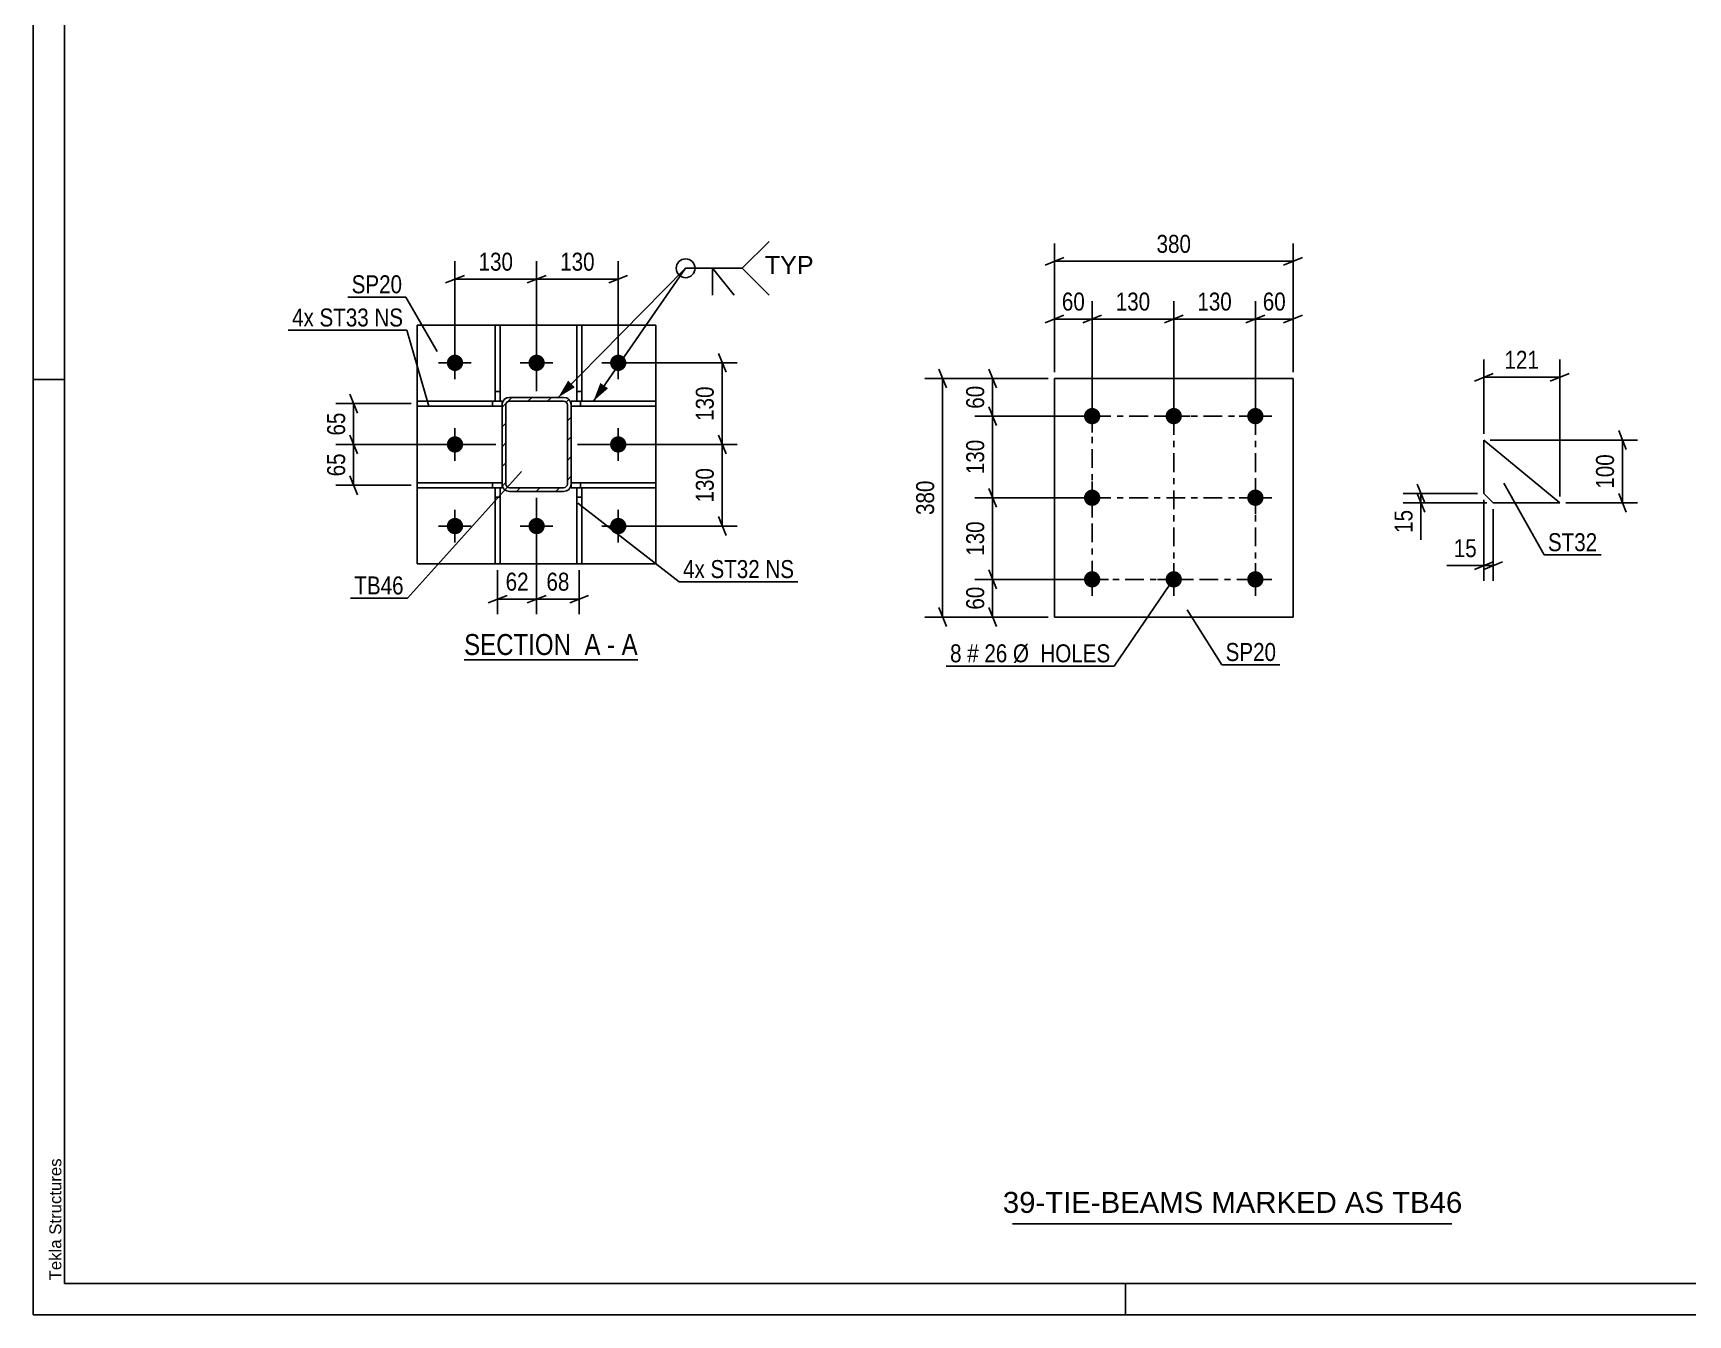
# Model space of a CAD drawing. Header units: millimetres. Extents: x 0 to 594, y 0 to 420.
# Drawn here: x 0 to 263.6, y 0 to 204.2 of the extents above; entities that cross this region are included whole.
import ezdxf

# ---------------------------------------------------------------- set-up
doc = ezdxf.new("R2010")
doc.units = ezdxf.units.MM
doc.linetypes.add('DXK_LINE_DOT2', pattern=[3.9198, 1.9599, -1.9599])
doc.linetypes.add('DXK_LINE_DOT3', pattern=[5.9187, 2.979, -0.9799, 0.9799, -0.9799])
doc.styles.add('Arial', font='ARIAL.TTF', dxfattribs={"height": 0.2})
doc.styles.add('Arial Narrow', font='ARIALN.TTF', dxfattribs={"height": 0.2})

# ---------------------------------------------------------------- blocks, each defined once
blk = doc.blocks.new('Unknown-580441245-1163')
at = {"color": 5, "linetype": 'Continuous'}
for p, q in [((0, 420), (0, 0)), ((5, 415), (5, 5)), ((5, 149), (0, 149)), ((5, 5), (589, 5)), ((174, 0), (174, 5)), ((0, 0), (594, 0))]:
    blk.add_line(p, q, dxfattribs=at)
at = {"color": 174, "linetype": 'Continuous', "style": 'Arial'}
blk.add_text('Tekla Structures', height=1.9102, rotation=90, dxfattribs=at).set_placement((4.5, 5.5))
blk = doc.blocks.new('Unknown-580441245-13 - 2139')
at = {"color": 6, "linetype": 'Continuous'}
blk.add_line((68.66, 104.36), (96.3, 104.36), dxfattribs=at)
at = {"color": 0, "linetype": 'Continuous'}
blk.add_wipeout([(86.77, 105.11), (86.77, 108.61), (68.66, 108.61), (68.66, 105.11)], dxfattribs=at)
at = {"color": 7, "linetype": 'Continuous', "style": 'Arial Narrow'}
blk.add_text('SECTION ', height=3.34, dxfattribs=at).set_placement((68.66, 105.11))
at = {"color": 0, "linetype": 'Continuous'}
blk.add_wipeout([(90.37, 105.11), (90.37, 108.61), (87.82, 108.61), (87.82, 105.11)], dxfattribs=at)
blk.add_wipeout([(92.7, 105.11), (92.7, 108.61), (91.42, 108.61), (91.42, 105.11)], dxfattribs=at)
at = {"color": 7, "linetype": 'Continuous', "style": 'Arial Narrow'}
blk.add_text('A', height=3.34, dxfattribs=at).set_placement((87.82, 105.11))
at = {"color": 0, "linetype": 'Continuous'}
blk.add_wipeout([(96.3, 105.11), (96.3, 108.61), (93.75, 108.61), (93.75, 105.11)], dxfattribs=at)
at = {"color": 7, "linetype": 'Continuous', "style": 'Arial Narrow'}
for s, p in [('A', (93.75, 105.11)), ('-', (91.42, 105.11))]:
    blk.add_text(s, height=3.34, dxfattribs=at).set_placement(p)
blk = doc.blocks.new('Part-580441245-2169 - 2139')
at = {"color": 2, "linetype": 'Continuous'}
for p, q in [((74.7, 132.55), (61.2, 132.55)), ((61.2, 132.55), (61.2, 131.75)), ((74.7, 131.75), (74.7, 132.35)), ((61.2, 131.75), (73.59, 131.75)), ((74.7, 131.75), (74.39, 131.75))]:
    blk.add_line(p, q, dxfattribs=at)
at = {"color": 7, "linetype": 'DXK_LINE_DOT2'}
for p, q in [((73.2, 131.75), (73.2, 132.55)), ((74.7, 132.35), (74.7, 132.55)), ((74.39, 131.75), (73.59, 131.75))]:
    blk.add_line(p, q, dxfattribs=at)
blk = doc.blocks.new('Part-580441245-2145 - 2139')
at = {"color": 2, "linetype": 'Continuous'}
for p, q in [((99.2, 157.65), (61.2, 157.65)), ((61.2, 157.65), (61.2, 119.65)), ((99.2, 157.65), (99.2, 119.65)), ((99.2, 119.65), (61.2, 119.65))]:
    blk.add_line(p, q, dxfattribs=at)
blk = doc.blocks.new('Part-580441245-2174 - 2139')
at = {"color": 2, "linetype": 'Continuous'}
for p, q in [((85.7, 144.95), (85.7, 145.55)), ((85.7, 145.55), (99.2, 145.55)), ((99.2, 144.75), (99.2, 145.55)), ((85.7, 144.75), (99.2, 144.75))]:
    blk.add_line(p, q, dxfattribs=at)
at = {"color": 7, "linetype": 'DXK_LINE_DOT2'}
for p, q in [((87.2, 144.75), (87.2, 145.55)), ((85.7, 144.95), (85.7, 144.75))]:
    blk.add_line(p, q, dxfattribs=at)
blk = doc.blocks.new('Part-580441245-2150 - 2139')
at = {"linetype": 'Continuous'}
h = blk.add_hatch(dxfattribs=at)
h.set_pattern_fill('', scale=0.7, style=0, pattern_type=0)
h.set_pattern_definition([(45, (85.3508, 145.7994), (-1.57154, 1.57154), [])])
h.paths.add_polyline_path([(85.61, 145.41), (85.35, 145.8), (84.96, 146.06), (84.5, 146.15), (75.9, 146.15), (75.44, 146.06), (75.05, 145.8), (74.79, 145.41), (74.7, 144.95), (74.7, 132.35), (74.79, 131.89), (75.05, 131.5), (75.44, 131.24), (75.9, 131.15), (84.5, 131.15), (84.96, 131.24), (85.35, 131.5), (85.61, 131.89), (85.7, 132.35), (85.7, 144.95)])
h.paths.add_polyline_path([(85.1, 132.35), (85.06, 132.12), (84.93, 131.93), (84.73, 131.8), (84.5, 131.75), (75.9, 131.75), (75.67, 131.8), (75.48, 131.93), (75.35, 132.12), (75.3, 132.35), (75.3, 144.95), (75.35, 145.18), (75.48, 145.38), (75.67, 145.51), (75.9, 145.55), (84.5, 145.55), (84.73, 145.51), (84.93, 145.38), (85.06, 145.18), (85.1, 144.95)])
at = {"color": 7, "linetype": 'DXK_LINE_DOT2'}
for p, q in [((74.7, 144.95), (74.79, 145.41)), ((75.35, 145.18), (75.3, 144.95)), ((75.48, 145.38), (75.35, 145.18)), ((75.44, 146.06), (75.9, 146.15)), ((75.67, 145.51), (75.48, 145.38)), ((75.9, 145.55), (75.67, 145.51)), ((75.9, 146.15), (84.5, 146.15)), ((75.9, 145.55), (84.5, 145.55)), ((84.5, 146.15), (84.96, 146.06)), ((84.73, 145.51), (84.5, 145.55)), ((84.93, 145.38), (84.73, 145.51)), ((85.06, 145.18), (84.93, 145.38)), ((85.1, 144.95), (85.06, 145.18)), ((85.61, 145.41), (85.7, 144.95)), ((74.7, 144.95), (74.7, 132.35)), ((75.3, 132.35), (75.3, 144.95)), ((85.1, 132.35), (85.1, 144.95)), ((85.7, 144.95), (85.7, 132.35)), ((74.79, 131.89), (74.7, 132.35)), ((75.3, 132.35), (75.35, 132.12)), ((75.35, 132.12), (75.48, 131.93)), ((75.48, 131.93), (75.67, 131.8)), ((75.67, 131.8), (75.9, 131.75)), ((84.5, 131.75), (84.73, 131.8)), ((84.73, 131.8), (84.93, 131.93)), ((84.93, 131.93), (85.06, 132.12)), ((85.06, 132.12), (85.1, 132.35)), ((85.7, 132.35), (85.61, 131.89)), ((75.9, 131.15), (75.44, 131.24)), ((75.9, 131.75), (84.5, 131.75)), ((75.9, 131.15), (84.5, 131.15)), ((84.96, 131.24), (84.5, 131.15))]:
    blk.add_line(p, q, dxfattribs=at)
at = {"color": 2, "linetype": 'Continuous'}
for p, q in [((74.79, 145.41), (74.7, 144.95)), ((75.3, 144.95), (75.35, 145.18)), ((75.35, 145.18), (75.48, 145.38)), ((75.9, 146.15), (75.44, 146.06)), ((75.48, 145.38), (75.67, 145.51)), ((75.67, 145.51), (75.9, 145.55)), ((75.9, 146.15), (84.5, 146.15)), ((75.9, 145.55), (84.5, 145.55)), ((84.96, 146.06), (84.5, 146.15)), ((84.5, 145.55), (84.73, 145.51)), ((84.73, 145.51), (84.93, 145.38)), ((84.93, 145.38), (85.06, 145.18)), ((85.06, 145.18), (85.1, 144.95)), ((85.7, 144.95), (85.61, 145.41)), ((74.7, 132.35), (74.7, 144.95)), ((75.3, 132.35), (75.3, 144.95)), ((85.1, 132.35), (85.1, 144.95)), ((85.7, 132.35), (85.7, 144.95)), ((74.7, 132.35), (74.79, 131.89)), ((75.35, 132.12), (75.3, 132.35)), ((75.48, 131.93), (75.35, 132.12)), ((75.67, 131.8), (75.48, 131.93)), ((75.9, 131.75), (75.67, 131.8)), ((84.73, 131.8), (84.5, 131.75)), ((84.93, 131.93), (84.73, 131.8)), ((85.06, 132.12), (84.93, 131.93)), ((85.1, 132.35), (85.06, 132.12)), ((85.61, 131.89), (85.7, 132.35)), ((75.44, 131.24), (75.9, 131.15)), ((75.9, 131.75), (84.5, 131.75)), ((75.9, 131.15), (84.5, 131.15)), ((84.5, 131.15), (84.96, 131.24))]:
    blk.add_line(p, q, dxfattribs=at)
at = {"color": 7, "linetype": 'DXK_LINE_DOT2'}
for centre, start, end in [((75.9, 144.95), 112.5, 157.5), ((84.5, 144.95), 22.5, 67.5), ((75.9, 132.35), 202.5, 247.5), ((84.5, 132.35), 292.5, 337.5)]:
    blk.add_arc(centre, 1.2, start, end, dxfattribs=at)
at = {"color": 2, "linetype": 'Continuous'}
for centre, start, end in [((75.9, 144.95), 112.5, 157.5), ((84.5, 144.95), 22.5, 67.5), ((75.9, 132.35), 202.5, 247.5), ((84.5, 132.35), 292.5, 337.5)]:
    blk.add_arc(centre, 1.2, start, end, dxfattribs=at)
blk = doc.blocks.new('Part-580441245-2159 - 2139')
at = {"color": 2, "linetype": 'Continuous'}
for p, q in [((86.59, 145.56), (86.59, 157.65)), ((86.59, 157.65), (87.39, 157.65)), ((87.39, 157.65), (87.39, 145.56)), ((87.39, 145.56), (86.59, 145.56))]:
    blk.add_line(p, q, dxfattribs=at)
at = {"color": 7, "linetype": 'DXK_LINE_DOT2'}
blk.add_line((86.59, 147.06), (87.39, 147.06), dxfattribs=at)
blk = doc.blocks.new('Part-580441245-2164 - 2139')
at = {"color": 2, "linetype": 'Continuous'}
for p, q in [((85.7, 132.55), (99.2, 132.55)), ((85.7, 131.75), (85.7, 132.35)), ((99.2, 131.75), (99.2, 132.55)), ((86.59, 131.75), (85.7, 131.75)), ((99.2, 131.75), (87.39, 131.75))]:
    blk.add_line(p, q, dxfattribs=at)
at = {"color": 7, "linetype": 'DXK_LINE_DOT2'}
for p, q in [((85.7, 132.35), (85.7, 132.55)), ((87.2, 131.75), (87.2, 132.55)), ((87.39, 131.75), (86.59, 131.75))]:
    blk.add_line(p, q, dxfattribs=at)
blk = doc.blocks.new('Part-580441245-2179 - 2139')
at = {"color": 2, "linetype": 'Continuous'}
for p, q in [((74.7, 145.55), (61.2, 145.55)), ((61.2, 145.55), (61.2, 144.75)), ((74.7, 145.55), (74.7, 144.95)), ((61.2, 144.75), (74.7, 144.75))]:
    blk.add_line(p, q, dxfattribs=at)
at = {"color": 7, "linetype": 'DXK_LINE_DOT2'}
for p, q in [((73.2, 144.75), (73.2, 145.55)), ((74.7, 144.75), (74.7, 144.95))]:
    blk.add_line(p, q, dxfattribs=at)
blk = doc.blocks.new('Part-580441245-2185 - 2139')
at = {"color": 2, "linetype": 'Continuous'}
for p, q in [((86.59, 119.65), (86.59, 131.76)), ((86.59, 131.76), (87.39, 131.76)), ((87.39, 131.76), (87.39, 119.65)), ((87.39, 119.65), (86.59, 119.65))]:
    blk.add_line(p, q, dxfattribs=at)
at = {"color": 7, "linetype": 'DXK_LINE_DOT2'}
blk.add_line((86.59, 130.26), (87.39, 130.26), dxfattribs=at)
blk = doc.blocks.new('Part-580441245-2193 - 2139')
at = {"color": 2, "linetype": 'Continuous'}
for p, q in [((73.59, 119.65), (73.59, 131.76)), ((73.59, 131.76), (74.39, 131.76)), ((74.39, 131.76), (74.39, 119.65)), ((74.39, 119.65), (73.59, 119.65))]:
    blk.add_line(p, q, dxfattribs=at)
at = {"color": 7, "linetype": 'DXK_LINE_DOT2'}
blk.add_line((73.59, 130.26), (74.39, 130.26), dxfattribs=at)
blk = doc.blocks.new('Bolt-580441245-2196 - 2139')
at = {"linetype": 'Continuous'}
for points in [[(65.9, 151.65, -1), (68.5, 151.65, -1)], [(78.9, 151.65, -1), (81.5, 151.65, -1)], [(91.9, 151.65, -1), (94.5, 151.65, -1)], [(65.9, 138.65, -1), (68.5, 138.65, -1)], [(91.9, 138.65, -1), (94.5, 138.65, -1)], [(65.9, 125.65, -1), (68.5, 125.65, -1)], [(78.9, 125.65, -1), (81.5, 125.65, -1)], [(91.9, 125.65, -1), (94.5, 125.65, -1)]]:
    blk.add_hatch(color=1, dxfattribs=at).paths.add_polyline_path(points)
at = {"color": 1, "linetype": 'Continuous'}
for p, q in [((67.2, 149.05), (67.2, 154.25)), ((80.2, 149.05), (80.2, 154.25)), ((93.2, 149.05), (93.2, 154.25)), ((64.6, 151.65), (69.8, 151.65)), ((77.6, 151.65), (82.8, 151.65)), ((90.6, 151.65), (95.8, 151.65)), ((67.2, 136.05), (67.2, 141.25)), ((93.2, 136.05), (93.2, 141.25)), ((64.6, 138.65), (69.8, 138.65)), ((90.6, 138.65), (95.8, 138.65)), ((67.2, 123.05), (67.2, 128.25)), ((80.2, 123.05), (80.2, 128.25)), ((93.2, 123.05), (93.2, 128.25)), ((64.6, 125.65), (69.8, 125.65)), ((77.6, 125.65), (82.8, 125.65)), ((90.6, 125.65), (95.8, 125.65))]:
    blk.add_line(p, q, dxfattribs=at)
blk = doc.blocks.new('Part-580441245-2201 - 2139')
at = {"color": 2, "linetype": 'Continuous'}
for p, q in [((73.59, 145.56), (73.59, 157.65)), ((73.59, 157.65), (74.39, 157.65)), ((74.39, 157.65), (74.39, 145.56)), ((73.59, 145.56), (74.39, 145.56))]:
    blk.add_line(p, q, dxfattribs=at)
at = {"color": 7, "linetype": 'DXK_LINE_DOT2'}
blk.add_line((73.59, 147.06), (74.39, 147.06), dxfattribs=at)
blk = doc.blocks.new('Part-580441245-1473 - 1457')
at = {"color": 2, "linetype": 'Continuous'}
for p, q in [((200.69, 149.16), (162.69, 149.16)), ((162.69, 149.16), (162.69, 111.16)), ((200.69, 111.16), (200.69, 149.16)), ((162.69, 111.16), (200.69, 111.16))]:
    blk.add_line(p, q, dxfattribs=at)
blk = doc.blocks.new('Bolt-580441245-1534 - 1457')
at = {"linetype": 'Continuous'}
for points in [[(168.69, 144.46, -1), (168.69, 141.86, -1)], [(181.69, 144.46, -1), (181.69, 141.86, -1)], [(194.69, 144.46, -1), (194.69, 141.86, -1)], [(168.69, 131.46, -1), (168.69, 128.86, -1)], [(194.69, 131.46, -1), (194.69, 128.86, -1)], [(168.69, 118.46, -1), (168.69, 115.86, -1)], [(181.69, 118.46, -1), (181.69, 115.86, -1)], [(194.69, 118.46, -1), (194.69, 115.86, -1)]]:
    blk.add_hatch(color=1, dxfattribs=at).paths.add_polyline_path(points)
at = {"color": 1, "linetype": 'Continuous'}
for p, q in [((168.69, 145.76), (168.69, 140.56)), ((181.69, 145.76), (181.69, 140.56)), ((194.69, 145.76), (194.69, 140.56)), ((166.09, 143.16), (171.29, 143.16)), ((179.09, 143.16), (184.29, 143.16)), ((192.09, 143.16), (197.29, 143.16)), ((168.69, 132.76), (168.69, 127.56)), ((194.69, 132.76), (194.69, 127.56)), ((166.09, 130.16), (171.29, 130.16)), ((192.09, 130.16), (197.29, 130.16)), ((168.69, 119.76), (168.69, 114.56)), ((181.69, 119.76), (181.69, 114.56)), ((194.69, 119.76), (194.69, 114.56)), ((166.09, 117.16), (171.29, 117.16)), ((179.09, 117.16), (184.29, 117.16)), ((192.09, 117.16), (197.29, 117.16))]:
    blk.add_line(p, q, dxfattribs=at)
blk = doc.blocks.new('Part-580441245-2088 - 2072')
at = {"color": 2, "linetype": 'Continuous'}
for p, q in [((231.07, 139.35), (231.07, 130.85)), ((243.16, 129.35), (231.07, 139.35)), ((231.07, 130.85), (232.57, 129.35)), ((232.57, 129.35), (243.16, 129.35))]:
    blk.add_line(p, q, dxfattribs=at)
blk = doc.blocks.new('Rectangle-580441245-1627 - 1457')
at = {"color": 1, "linetype": 'DXK_LINE_DOT3'}
blk.add_lwpolyline([(168.69, 143.16), (194.69, 143.16), (194.69, 117.16), (168.69, 117.16), (168.69, 143.16)], close=True, dxfattribs=at)
blk = doc.blocks.new('Line-580441245-1618 - 1457')
at = {"color": 1, "linetype": 'DXK_LINE_DOT3'}
blk.add_line((168.69, 130.16), (194.69, 130.16), dxfattribs=at)
blk = doc.blocks.new('Line-580441245-1608 - 1457')
at = {"color": 1, "linetype": 'DXK_LINE_DOT3'}
blk.add_line((181.69, 143.16), (181.69, 117.16), dxfattribs=at)
blk = doc.blocks.new('StraightDimension-580441245-2233 - 2139')
at = {"color": 7, "linetype": 'Continuous'}
for p, q in [((110.37, 137.15), (109.17, 140.15)), ((86.7, 138.65), (112.17, 138.65)), ((109.77, 125.65), (109.77, 138.65)), ((109.17, 127.15), (110.37, 124.15)), ((94.2, 125.65), (112.17, 125.65))]:
    blk.add_line(p, q, dxfattribs=at)
at = {"color": 0}
blk.add_wipeout([(109.02, 135.49), (104.82, 135.49), (104.82, 128.81), (109.02, 128.81)], dxfattribs=at)
at = {"color": 3, "style": 'Arial Narrow'}
blk.add_text('130', height=2.863, rotation=90.0002, dxfattribs=at).set_placement((108.42, 129.41))
blk = doc.blocks.new('StraightDimension-580441245-2223 - 2139')
at = {"color": 7, "linetype": 'Continuous'}
for p, q in [((110.37, 150.15), (109.17, 153.15)), ((94.2, 151.65), (112.17, 151.65)), ((109.77, 138.65), (109.77, 151.65)), ((109.17, 140.15), (110.37, 137.15)), ((86.7, 138.65), (112.17, 138.65))]:
    blk.add_line(p, q, dxfattribs=at)
at = {"color": 0}
blk.add_wipeout([(109.02, 148.49), (104.82, 148.49), (104.82, 141.81), (109.02, 141.81)], dxfattribs=at)
at = {"color": 3, "style": 'Arial Narrow'}
blk.add_text('130', height=2.863, rotation=90.0002, dxfattribs=at).set_placement((108.42, 142.41))
blk = doc.blocks.new('StraightDimension-580441245-2257 - 2139')
at = {"color": 7, "linetype": 'Continuous'}
for p, q in [((80.2, 130.15), (80.2, 111.61)), ((86.99, 118.65), (86.99, 111.61)), ((78.7, 113.41), (81.7, 114.61)), ((80.2, 114.01), (86.99, 114.01)), ((88.49, 114.61), (85.49, 113.41))]:
    blk.add_line(p, q, dxfattribs=at)
at = {"color": 0}
blk.add_wipeout([(86.02, 114.76), (86.02, 118.96), (81.17, 118.96), (81.17, 114.76)], dxfattribs=at)
at = {"color": 3, "style": 'Arial Narrow'}
blk.add_text('68', height=2.863, dxfattribs=at).set_placement((81.77, 115.36))
blk = doc.blocks.new('StraightDimension-580441245-2250 - 2139')
at = {"color": 7, "linetype": 'Continuous'}
for p, q in [((60.2, 145.15), (48.2, 145.15)), ((50.45, 146.65), (51.65, 143.65)), ((51.05, 138.65), (51.05, 145.15)), ((51.65, 137.15), (50.45, 140.15)), ((73.7, 138.65), (48.2, 138.65))]:
    blk.add_line(p, q, dxfattribs=at)
at = {"color": 0}
blk.add_wipeout([(50.3, 144.33), (46.1, 144.33), (46.1, 139.47), (50.3, 139.47)], dxfattribs=at)
at = {"color": 3, "style": 'Arial Narrow'}
blk.add_text('65', height=2.863, rotation=90.0002, dxfattribs=at).set_placement((49.7, 140.07))
blk = doc.blocks.new('StraightDimension-580441245-2204 - 2139')
at = {"color": 7, "linetype": 'Continuous'}
for p, q in [((80.2, 147.15), (80.2, 167.83)), ((93.2, 152.65), (93.2, 167.83)), ((81.7, 165.58), (78.7, 164.38)), ((80.2, 164.98), (93.2, 164.98)), ((91.7, 164.38), (94.7, 165.58))]:
    blk.add_line(p, q, dxfattribs=at)
at = {"color": 0}
blk.add_wipeout([(90.04, 165.73), (90.04, 169.93), (83.36, 169.93), (83.36, 165.73)], dxfattribs=at)
at = {"color": 3, "style": 'Arial Narrow'}
blk.add_text('130', height=2.863, dxfattribs=at).set_placement((83.96, 166.33))
blk = doc.blocks.new('StraightDimension-580441245-2213 - 2139')
at = {"color": 7, "linetype": 'Continuous'}
for p, q in [((67.2, 152.65), (67.2, 167.83)), ((80.2, 147.15), (80.2, 167.83)), ((68.7, 165.58), (65.7, 164.38)), ((67.2, 164.98), (80.2, 164.98)), ((78.7, 164.38), (81.7, 165.58))]:
    blk.add_line(p, q, dxfattribs=at)
at = {"color": 0}
blk.add_wipeout([(77.04, 165.73), (77.04, 169.93), (70.36, 169.93), (70.36, 165.73)], dxfattribs=at)
at = {"color": 3, "style": 'Arial Narrow'}
blk.add_text('130', height=2.863, dxfattribs=at).set_placement((70.96, 166.33))
blk = doc.blocks.new('StraightDimension-580441245-2244 - 2139')
at = {"color": 7, "linetype": 'Continuous'}
for p, q in [((50.45, 140.15), (51.65, 137.15)), ((73.7, 138.65), (48.2, 138.65)), ((51.05, 132.15), (51.05, 138.65)), ((60.2, 132.15), (48.2, 132.15)), ((51.65, 130.65), (50.45, 133.65))]:
    blk.add_line(p, q, dxfattribs=at)
at = {"color": 0}
blk.add_wipeout([(50.3, 137.83), (46.1, 137.83), (46.1, 132.97), (50.3, 132.97)], dxfattribs=at)
at = {"color": 3, "style": 'Arial Narrow'}
blk.add_text('65', height=2.863, rotation=90.0002, dxfattribs=at).set_placement((49.7, 133.57))
blk = doc.blocks.new('StraightDimension-580441245-2264 - 2139')
at = {"color": 7, "linetype": 'Continuous'}
for p, q in [((80.2, 130.15), (80.2, 111.61)), ((73.99, 118.65), (73.99, 111.61)), ((72.49, 113.41), (75.49, 114.61)), ((73.99, 114.01), (80.2, 114.01)), ((81.7, 114.61), (78.7, 113.41))]:
    blk.add_line(p, q, dxfattribs=at)
at = {"color": 0}
blk.add_wipeout([(79.52, 114.76), (79.52, 118.96), (74.67, 118.96), (74.67, 114.76)], dxfattribs=at)
at = {"color": 3, "style": 'Arial Narrow'}
blk.add_text('62', height=2.863, dxfattribs=at).set_placement((75.27, 115.36))
blk = doc.blocks.new('StraightDimension-580441245-1550 - 1457')
at = {"color": 7, "linetype": 'Continuous'}
for p, q in [((152.24, 118.66), (153.44, 115.66)), ((167.69, 117.16), (149.99, 117.16)), ((152.84, 111.16), (152.84, 117.16)), ((161.69, 111.16), (149.99, 111.16)), ((153.44, 109.66), (152.24, 112.66))]:
    blk.add_line(p, q, dxfattribs=at)
at = {"color": 0}
blk.add_wipeout([(152.09, 116.59), (147.89, 116.59), (147.89, 111.74), (152.09, 111.74)], dxfattribs=at)
at = {"color": 3, "style": 'Arial Narrow'}
blk.add_text('60', height=2.863, rotation=90.0002, dxfattribs=at).set_placement((151.49, 112.34))
blk = doc.blocks.new('StraightDimension-580441245-1540 - 1457')
at = {"color": 7, "linetype": 'Continuous'}
for p, q in [((152.24, 150.66), (153.44, 147.66)), ((161.69, 149.16), (149.99, 149.16)), ((152.84, 143.16), (152.84, 149.16)), ((167.69, 143.16), (149.99, 143.16)), ((153.44, 141.66), (152.24, 144.66))]:
    blk.add_line(p, q, dxfattribs=at)
at = {"color": 0}
blk.add_wipeout([(152.09, 148.59), (147.89, 148.59), (147.89, 143.74), (152.09, 143.74)], dxfattribs=at)
at = {"color": 3, "style": 'Arial Narrow'}
blk.add_text('60', height=2.863, rotation=90.0002, dxfattribs=at).set_placement((151.49, 144.34))
blk = doc.blocks.new('StraightDimension-580441245-2951 - 1457')
at = {"color": 7, "linetype": 'Continuous'}
for p, q in [((168.69, 144.16), (168.69, 161.48)), ((181.69, 144.16), (181.69, 161.48)), ((170.19, 159.23), (167.19, 158.03)), ((168.69, 158.63), (181.69, 158.63)), ((180.19, 158.03), (183.19, 159.23))]:
    blk.add_line(p, q, dxfattribs=at)
at = {"color": 0}
blk.add_wipeout([(178.54, 159.38), (178.54, 163.58), (171.85, 163.58), (171.85, 159.38)], dxfattribs=at)
at = {"color": 3, "style": 'Arial Narrow'}
blk.add_text('130', height=2.863, dxfattribs=at).set_placement((172.45, 159.98))
blk = doc.blocks.new('StraightDimension-580441245-2931 - 1457')
at = {"color": 7, "linetype": 'Continuous'}
for p, q in [((167.69, 143.16), (149.99, 143.16)), ((153.44, 141.66), (152.24, 144.66)), ((152.84, 130.16), (152.84, 143.16)), ((167.69, 130.16), (149.99, 130.16)), ((152.24, 131.66), (153.44, 128.66))]:
    blk.add_line(p, q, dxfattribs=at)
at = {"color": 0}
blk.add_wipeout([(152.09, 140.01), (147.89, 140.01), (147.89, 133.32), (152.09, 133.32)], dxfattribs=at)
at = {"color": 3, "style": 'Arial Narrow'}
blk.add_text('130', height=2.863, rotation=90.0002, dxfattribs=at).set_placement((151.49, 133.92))
blk = doc.blocks.new('StraightDimension-580441245-1562 - 1457')
at = {"color": 7, "linetype": 'Continuous'}
for p, q in [((162.69, 150.16), (162.69, 170.67)), ((200.69, 150.16), (200.69, 170.67)), ((164.19, 168.42), (161.19, 167.22)), ((162.69, 167.82), (200.69, 167.82)), ((199.19, 167.22), (202.19, 168.42))]:
    blk.add_line(p, q, dxfattribs=at)
at = {"color": 0}
blk.add_wipeout([(185.04, 168.57), (185.04, 172.77), (178.35, 172.77), (178.35, 168.57)], dxfattribs=at)
at = {"color": 3, "style": 'Arial Narrow'}
blk.add_text('380', height=2.863, dxfattribs=at).set_placement((178.95, 169.17))
blk = doc.blocks.new('StraightDimension-580441245-1573 - 1457')
at = {"color": 7, "linetype": 'Continuous'}
for p, q in [((194.69, 144.16), (194.69, 161.48)), ((200.69, 150.16), (200.69, 161.48)), ((193.19, 158.03), (196.19, 159.23)), ((194.69, 158.63), (200.69, 158.63)), ((202.19, 159.23), (199.19, 158.03))]:
    blk.add_line(p, q, dxfattribs=at)
at = {"color": 0}
blk.add_wipeout([(200.12, 159.38), (200.12, 163.58), (195.27, 163.58), (195.27, 159.38)], dxfattribs=at)
at = {"color": 3, "style": 'Arial Narrow'}
blk.add_text('60', height=2.863, dxfattribs=at).set_placement((195.87, 159.98))
blk = doc.blocks.new('StraightDimension-580441245-1583 - 1457')
at = {"color": 7, "linetype": 'Continuous'}
for p, q in [((162.69, 150.16), (162.69, 161.48)), ((168.69, 144.16), (168.69, 161.48)), ((161.19, 158.03), (164.19, 159.23)), ((162.69, 158.63), (168.69, 158.63)), ((170.19, 159.23), (167.19, 158.03))]:
    blk.add_line(p, q, dxfattribs=at)
at = {"color": 0}
blk.add_wipeout([(168.12, 159.38), (168.12, 163.58), (163.27, 163.58), (163.27, 159.38)], dxfattribs=at)
at = {"color": 3, "style": 'Arial Narrow'}
blk.add_text('60', height=2.863, dxfattribs=at).set_placement((163.87, 159.98))
blk = doc.blocks.new('StraightDimension-580441245-1598 - 1457')
at = {"color": 7, "linetype": 'Continuous'}
for p, q in [((145.47, 147.66), (144.27, 150.66)), ((161.69, 149.16), (142.02, 149.16)), ((144.87, 111.16), (144.87, 149.16)), ((161.69, 111.16), (142.02, 111.16)), ((144.27, 112.66), (145.47, 109.66))]:
    blk.add_line(p, q, dxfattribs=at)
at = {"color": 0}
blk.add_wipeout([(144.12, 133.51), (139.92, 133.51), (139.92, 126.82), (144.12, 126.82)], dxfattribs=at)
at = {"color": 3, "style": 'Arial Narrow'}
blk.add_text('380', height=2.863, rotation=90.0002, dxfattribs=at).set_placement((143.52, 127.42))
blk = doc.blocks.new('StraightDimension-580441245-2929 - 1457')
at = {"color": 7, "linetype": 'Continuous'}
for p, q in [((167.69, 130.16), (149.99, 130.16)), ((153.44, 128.66), (152.24, 131.66)), ((152.84, 117.16), (152.84, 130.16)), ((152.24, 118.66), (153.44, 115.66)), ((167.69, 117.16), (149.99, 117.16))]:
    blk.add_line(p, q, dxfattribs=at)
at = {"color": 0}
blk.add_wipeout([(152.09, 127.01), (147.89, 127.01), (147.89, 120.32), (152.09, 120.32)], dxfattribs=at)
at = {"color": 3, "style": 'Arial Narrow'}
blk.add_text('130', height=2.863, rotation=90.0002, dxfattribs=at).set_placement((151.49, 120.92))
blk = doc.blocks.new('StraightDimension-580441245-2953 - 1457')
at = {"color": 7, "linetype": 'Continuous'}
for p, q in [((181.69, 144.16), (181.69, 161.48)), ((194.69, 144.16), (194.69, 161.48)), ((183.19, 159.23), (180.19, 158.03)), ((181.69, 158.63), (194.69, 158.63)), ((193.19, 158.03), (196.19, 159.23))]:
    blk.add_line(p, q, dxfattribs=at)
at = {"color": 0}
blk.add_wipeout([(191.54, 159.38), (191.54, 163.58), (184.85, 163.58), (184.85, 159.38)], dxfattribs=at)
at = {"color": 3, "style": 'Arial Narrow'}
blk.add_text('130', height=2.863, dxfattribs=at).set_placement((185.45, 159.98))
blk = doc.blocks.new('StraightDimension-580441245-2128 - 2072')
at = {"color": 7, "linetype": 'Continuous'}
for p, q in [((231.07, 140.35), (231.07, 152.2)), ((243.16, 130.35), (243.16, 152.2)), ((229.57, 148.75), (232.57, 149.95)), ((231.07, 149.35), (243.16, 149.35)), ((244.66, 149.95), (241.66, 148.75))]:
    blk.add_line(p, q, dxfattribs=at)
at = {"color": 0}
blk.add_wipeout([(240.46, 150.1), (240.46, 154.3), (233.77, 154.3), (233.77, 150.1)], dxfattribs=at)
at = {"color": 3, "style": 'Arial Narrow'}
blk.add_text('121', height=2.863, dxfattribs=at).set_placement((234.37, 150.7))
blk = doc.blocks.new('StraightDimension-580441245-2090 - 2072')
at = {"color": 7, "linetype": 'Continuous'}
for p, q in [((252.56, 140.85), (253.76, 137.85)), ((232.07, 139.35), (255.56, 139.35)), ((253.16, 129.35), (253.16, 139.35)), ((244.16, 129.35), (255.56, 129.35)), ((253.76, 127.85), (252.56, 130.85))]:
    blk.add_line(p, q, dxfattribs=at)
at = {"color": 0}
blk.add_wipeout([(252.41, 137.69), (248.21, 137.69), (248.21, 131.01), (252.41, 131.01)], dxfattribs=at)
at = {"color": 3, "style": 'Arial Narrow'}
blk.add_text('100', height=2.863, rotation=90.0002, dxfattribs=at).set_placement((251.81, 131.61))
blk = doc.blocks.new('StraightDimension-580441245-2105 - 2072')
at = {"color": 7, "linetype": 'Continuous'}
for p, q in [((231.07, 129.85), (231.07, 116.95)), ((232.57, 128.35), (232.57, 116.95)), ((229.57, 118.75), (232.57, 119.95)), ((234.07, 119.95), (231.07, 118.75)), ((231.07, 119.35), (232.57, 119.35))]:
    blk.add_line(p, q, dxfattribs=at)
at = {"color": 0}
blk.add_wipeout([(230.55, 120.1), (230.55, 124.3), (225.69, 124.3), (225.69, 120.1)], dxfattribs=at)
at = {"color": 7, "linetype": 'Continuous'}
blk.add_line((231.07, 119.35), (225.17, 119.35), dxfattribs=at)
blk.add_line((231.07, 119.35), (225.17, 119.35), dxfattribs=at)
at = {"color": 3, "style": 'Arial Narrow'}
blk.add_text('15', height=2.863, dxfattribs=at).set_placement((226.29, 120.7))
blk = doc.blocks.new('StraightDimension-580441245-2117 - 2072')
at = {"color": 7, "linetype": 'Continuous'}
for p, q in [((220.47, 132.35), (221.67, 129.35)), ((230.07, 130.85), (218.22, 130.85)), ((231.57, 129.35), (218.22, 129.35)), ((221.67, 127.85), (220.47, 130.85)), ((221.07, 129.35), (221.07, 130.85))]:
    blk.add_line(p, q, dxfattribs=at)
at = {"color": 0}
blk.add_wipeout([(220.32, 128.82), (216.12, 128.82), (216.12, 123.97), (220.32, 123.97)], dxfattribs=at)
at = {"color": 7, "linetype": 'Continuous'}
blk.add_line((221.07, 129.35), (221.07, 123.44), dxfattribs=at)
blk.add_line((221.07, 129.35), (221.07, 123.44), dxfattribs=at)
at = {"color": 3, "style": 'Arial Narrow'}
blk.add_text('15', height=2.863, rotation=90.0002, dxfattribs=at).set_placement((219.72, 124.57))
blk = doc.blocks.new('Unknown-580441245-3221')
at = {"color": 7, "linetype": 'Continuous'}
blk.add_line((156, 14.5), (226, 14.5), dxfattribs=at)
at = {"color": 7, "style": 'Arial'}
blk.add_text('39-TIE-BEAMS MARKED AS TB46', height=3.3427734, dxfattribs=at).set_placement((154.46875, 16.25))
blk = doc.blocks.new('Mark-580441245-2141 - 2139')
at = {"color": 0}
blk.add_wipeout([(58.78, 162.73), (58.78, 165.73), (50.74, 165.73), (50.74, 162.73)], dxfattribs=at)
blk.add_wipeout([(58.78, 162.73), (58.78, 165.73), (50.74, 165.73), (50.74, 162.73)], dxfattribs=at)
at = {"color": 30, "linetype": 'Continuous'}
for p in [(50.14, 162.13), (64.38, 153.47)]:
    blk.add_line(p, (59.38, 162.13), dxfattribs=at)
at = {"color": 3, "style": 'Arial Narrow'}
blk.add_text('SP20', height=2.863, dxfattribs=at).set_placement((50.74, 162.73))
blk = doc.blocks.new('Mark-580441245-2146 - 2139')
at = {"color": 0}
blk.add_wipeout([(59.03, 114.76), (59.03, 117.76), (51.17, 117.76), (51.17, 114.76)], dxfattribs=at)
blk.add_wipeout([(59.03, 114.76), (59.03, 117.76), (51.17, 117.76), (51.17, 114.76)], dxfattribs=at)
at = {"color": 30, "linetype": 'Continuous'}
for p in [(77.79, 134.34), (50.57, 114.16)]:
    blk.add_line(p, (59.63, 114.16), dxfattribs=at)
at = {"color": 3, "style": 'Arial Narrow'}
blk.add_text('TB46', height=2.863, dxfattribs=at).set_placement((51.17, 114.76))
blk = doc.blocks.new('WeldMark-580441245-2271 - 2139')
at = {"linetype": 'Continuous'}
for points in [[(86.29, 147.76), (83.65, 146.15), (85.22, 148.81)], [(91.58, 147.59), (89.25, 145.55), (90.35, 148.44)]]:
    blk.add_hatch(color=30, dxfattribs=at).paths.add_polyline_path(points)
at = {"color": 30, "linetype": 'Continuous'}
for p, q in [((83.65, 146.15), (103.94, 166.71)), ((89.25, 145.55), (103.94, 166.71)), ((103.94, 166.71), (112.94, 166.71))]:
    blk.add_line(p, q, dxfattribs=at)
at = {"color": 3, "linetype": 'Continuous'}
for q in [(111.65, 162.42), (108.23, 162.42)]:
    blk.add_line((108.23, 166.71), q, dxfattribs=at)
for start, end in [(90, 270), (270, 90)]:
    blk.add_arc((103.94, 166.71), 1.5, start, end, dxfattribs=at)
at = {"color": 0, "linetype": 'Continuous'}
blk.add_wipeout([(124.31, 165.81), (124.31, 168.81), (116.54, 168.81), (116.54, 165.81)], dxfattribs=at)
blk.add_wipeout([(124.31, 165.81), (124.31, 168.81), (116.54, 168.81), (116.54, 165.81)], dxfattribs=at)
at = {"color": 3, "linetype": 'Continuous'}
for q in [(117.22, 170.99), (117.22, 162.42)]:
    blk.add_line((112.94, 166.71), q, dxfattribs=at)
at = {"color": 3, "linetype": 'Continuous', "style": 'Arial'}
blk.add_text('TYP', height=2.865, dxfattribs=at).set_placement((116.54, 165.81))
blk = doc.blocks.new('MarkSet-580441245-2321 - 2139')
at = {"color": 0}
blk.add_wipeout([(44.72, 157.44), (44.72, 160.44), (41.25, 160.44), (41.25, 157.44)], dxfattribs=at)
blk.add_wipeout([(44.72, 157.44), (44.72, 160.44), (41.25, 160.44), (41.25, 157.44)], dxfattribs=at)
blk.add_wipeout([(53.47, 157.44), (53.47, 160.44), (45.62, 160.44), (45.62, 157.44)], dxfattribs=at)
blk.add_wipeout([(53.47, 157.44), (53.47, 160.44), (45.62, 160.44), (45.62, 157.44)], dxfattribs=at)
at = {"color": 3, "style": 'Arial Narrow'}
blk.add_text('4x', height=2.863, dxfattribs=at).set_placement((41.25, 157.44))
at = {"color": 0}
blk.add_wipeout([(58.94, 157.44), (58.94, 160.44), (54.37, 160.44), (54.37, 157.44)], dxfattribs=at)
blk.add_wipeout([(58.94, 157.44), (58.94, 160.44), (54.37, 160.44), (54.37, 157.44)], dxfattribs=at)
at = {"color": 30, "linetype": 'Continuous'}
for p in [(40.65, 156.84), (63.01, 144.75)]:
    blk.add_line(p, (59.54, 156.84), dxfattribs=at)
at = {"color": 3, "style": 'Arial Narrow'}
for s, p in [('ST33', (45.62, 157.44)), ('NS', (54.37, 157.44))]:
    blk.add_text(s, height=2.863, dxfattribs=at).set_placement(p)
blk = doc.blocks.new('MarkSet-580441245-2351 - 2139')
at = {"color": 0}
blk.add_wipeout([(107, 117.37), (107, 120.37), (103.53, 120.37), (103.53, 117.37)], dxfattribs=at)
blk.add_wipeout([(107, 117.37), (107, 120.37), (103.53, 120.37), (103.53, 117.37)], dxfattribs=at)
at = {"color": 30, "linetype": 'Continuous'}
blk.add_line((86.78, 129.31), (102.93, 116.77), dxfattribs=at)
at = {"color": 0}
blk.add_wipeout([(115.75, 117.37), (115.75, 120.37), (107.9, 120.37), (107.9, 117.37)], dxfattribs=at)
blk.add_wipeout([(115.75, 117.37), (115.75, 120.37), (107.9, 120.37), (107.9, 117.37)], dxfattribs=at)
at = {"color": 3, "style": 'Arial Narrow'}
blk.add_text('4x', height=2.863, dxfattribs=at).set_placement((103.53, 117.37))
at = {"color": 0}
blk.add_wipeout([(121.22, 117.37), (121.22, 120.37), (116.65, 120.37), (116.65, 117.37)], dxfattribs=at)
blk.add_wipeout([(121.22, 117.37), (121.22, 120.37), (116.65, 120.37), (116.65, 117.37)], dxfattribs=at)
at = {"color": 30, "linetype": 'Continuous'}
blk.add_line((102.93, 116.77), (121.82, 116.77), dxfattribs=at)
at = {"color": 3, "style": 'Arial Narrow'}
for s, p in [('ST32', (107.9, 117.37)), ('NS', (116.65, 117.37))]:
    blk.add_text(s, height=2.863, dxfattribs=at).set_placement(p)
blk = doc.blocks.new('Mark-580441245-1469 - 1457')
at = {"color": 0}
blk.add_wipeout([(197.99, 104.16), (197.99, 107.16), (189.95, 107.16), (189.95, 104.16)], dxfattribs=at)
blk.add_wipeout([(197.99, 104.16), (197.99, 107.16), (189.95, 107.16), (189.95, 104.16)], dxfattribs=at)
at = {"color": 30, "linetype": 'Continuous'}
for p, q in [((183.8, 112.29), (189.35, 103.56)), ((189.35, 103.56), (198.59, 103.56))]:
    blk.add_line(p, q, dxfattribs=at)
at = {"color": 3, "style": 'Arial Narrow'}
blk.add_text('SP20', height=2.863, dxfattribs=at).set_placement((189.95, 104.16))
blk = doc.blocks.new('Mark-580441245-1530 - 1457')
at = {"color": 0}
blk.add_wipeout([(147.89, 103.95), (147.89, 106.95), (146.06, 106.95), (146.06, 103.95)], dxfattribs=at)
blk.add_wipeout([(147.89, 103.95), (147.89, 106.95), (146.06, 106.95), (146.06, 103.95)], dxfattribs=at)
blk.add_wipeout([(150.62, 103.95), (150.62, 106.95), (148.79, 106.95), (148.79, 103.95)], dxfattribs=at)
blk.add_wipeout([(150.62, 103.95), (150.62, 106.95), (148.79, 106.95), (148.79, 103.95)], dxfattribs=at)
at = {"color": 3, "style": 'Arial Narrow'}
blk.add_text('8', height=2.86, dxfattribs=at).set_placement((146.06, 103.95))
at = {"color": 0}
blk.add_wipeout([(155.17, 103.95), (155.17, 106.95), (151.52, 106.95), (151.52, 103.95)], dxfattribs=at)
blk.add_wipeout([(155.17, 103.95), (155.17, 106.95), (151.52, 106.95), (151.52, 103.95)], dxfattribs=at)
at = {"color": 3, "style": 'Arial Narrow'}
blk.add_text('#', height=2.86, dxfattribs=at).set_placement((148.79, 103.95))
at = {"color": 0}
blk.add_wipeout([(171.6, 103.95), (171.6, 106.95), (156.07, 106.95), (156.07, 103.95)], dxfattribs=at)
blk.add_wipeout([(171.6, 103.95), (171.6, 106.95), (156.07, 106.95), (156.07, 103.95)], dxfattribs=at)
at = {"color": 7, "linetype": 'Continuous'}
for p in [(181.85, 117.53), (145.46, 103.35)]:
    blk.add_line(p, (172.2, 103.35), dxfattribs=at)
at = {"color": 3, "style": 'Arial Narrow'}
for s, p in [('26', (151.52, 103.95)), ('Ø  HOLES', (156.07, 103.95))]:
    blk.add_text(s, height=2.863, dxfattribs=at).set_placement(p)
blk = doc.blocks.new('Mark-580441245-2084 - 2072')
at = {"color": 0}
blk.add_wipeout([(249.15, 121.65), (249.15, 124.65), (241.29, 124.65), (241.29, 121.65)], dxfattribs=at)
blk.add_wipeout([(249.15, 121.65), (249.15, 124.65), (241.29, 124.65), (241.29, 121.65)], dxfattribs=at)
at = {"color": 30, "linetype": 'Continuous'}
for p, q in [((234.28, 132.51), (240.69, 121.05)), ((240.69, 121.05), (249.75, 121.05))]:
    blk.add_line(p, q, dxfattribs=at)
at = {"color": 3, "style": 'Arial Narrow'}
blk.add_text('ST32', height=2.863, dxfattribs=at).set_placement((241.29, 121.65))

msp = doc.modelspace()

# ---------------------------------------------------------------- block references
for name in ['Unknown-580441245-1163', 'Part-580441245-2145 - 2139', 'Part-580441245-2201 - 2139', 'Part-580441245-2159 - 2139', 'Bolt-580441245-2196 - 2139', 'Part-580441245-1473 - 1457', 'Part-580441245-2179 - 2139', 'Part-580441245-2150 - 2139', 'Part-580441245-2174 - 2139', 'Bolt-580441245-1534 - 1457', 'Rectangle-580441245-1627 - 1457', 'Line-580441245-1608 - 1457', 'Part-580441245-2088 - 2072', 'Part-580441245-2169 - 2139', 'Part-580441245-2164 - 2139', 'Part-580441245-2193 - 2139', 'Part-580441245-2185 - 2139', 'Line-580441245-1618 - 1457', 'Unknown-580441245-3221']:
    msp.add_blockref(name, (0, 0))

# ---------------------------------------------------------------- next in the draw order: block references
for name in ['Mark-580441245-2141 - 2139', 'StraightDimension-580441245-2128 - 2072', 'StraightDimension-580441245-1540 - 1457', 'StraightDimension-580441245-2250 - 2139', 'StraightDimension-580441245-2233 - 2139', 'StraightDimension-580441245-1550 - 1457', 'Mark-580441245-1469 - 1457', 'Unknown-580441245-13 - 2139']:
    msp.add_blockref(name, (0, 0))

# ---------------------------------------------------------------- next in the draw order: block references
for name in ['StraightDimension-580441245-2951 - 1457', 'MarkSet-580441245-2321 - 2139', 'StraightDimension-580441245-2223 - 2139', 'StraightDimension-580441245-2244 - 2139', 'StraightDimension-580441245-2090 - 2072', 'StraightDimension-580441245-2257 - 2139']:
    msp.add_blockref(name, (0, 0))

# ---------------------------------------------------------------- next in the draw order: block references
for name in ['StraightDimension-580441245-1562 - 1457', 'StraightDimension-580441245-2204 - 2139', 'StraightDimension-580441245-2931 - 1457', 'StraightDimension-580441245-2264 - 2139', 'MarkSet-580441245-2351 - 2139', 'StraightDimension-580441245-2105 - 2072']:
    msp.add_blockref(name, (0, 0))

# ---------------------------------------------------------------- next in the draw order: block references
for name in ['StraightDimension-580441245-2213 - 2139', 'WeldMark-580441245-2271 - 2139', 'StraightDimension-580441245-1583 - 1457', 'StraightDimension-580441245-1573 - 1457', 'Mark-580441245-2146 - 2139', 'StraightDimension-580441245-2117 - 2072', 'Mark-580441245-2084 - 2072']:
    msp.add_blockref(name, (0, 0))

# ---------------------------------------------------------------- next in the draw order: block references
for name in ['StraightDimension-580441245-2953 - 1457', 'StraightDimension-580441245-1598 - 1457']:
    msp.add_blockref(name, (0, 0))

# ---------------------------------------------------------------- next in the draw order: block references
msp.add_blockref('StraightDimension-580441245-2929 - 1457', (0, 0))

# ---------------------------------------------------------------- next in the draw order: block references
msp.add_blockref('Mark-580441245-1530 - 1457', (0, 0))

doc.saveas('drawing.dxf')
